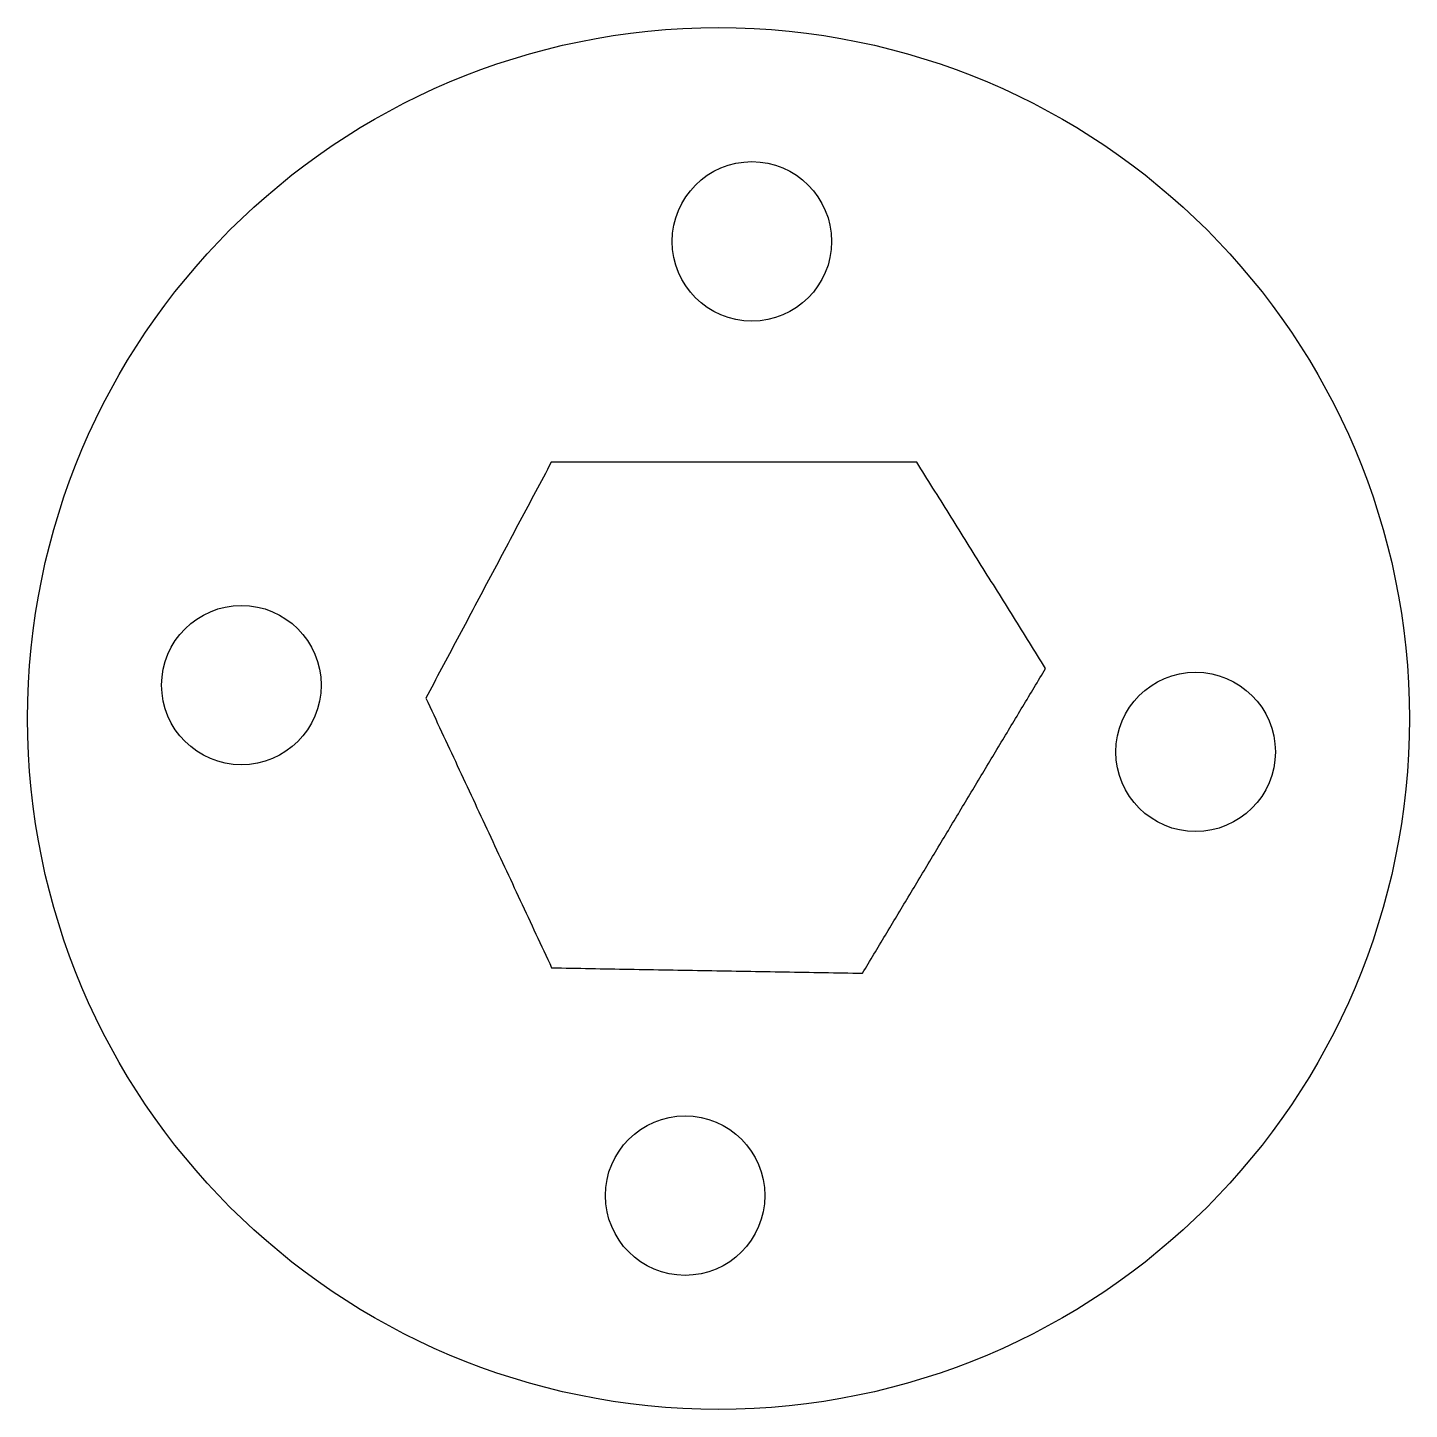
# Model space of a CAD drawing. Extents: x 122.5 to 174.5, y 79 to 131.
import ezdxf

# ---------------------------------------------------------------- set-up
doc = ezdxf.new("R2010")
doc.units = 0
doc.layers.add('View020', color=7, linetype='CONTINUOUS')

msp = doc.modelspace()

# ---------------------------------------------------------------- linework, layer by layer
at = {"layer": 'View020'}
for centre, radius in [((148.5, 105), 26), ((149.756, 122.956), 3), ((130.544, 106.256), 3), ((166.456, 103.744), 3), ((147.244, 87.0438), 3)]:
    msp.add_circle(centre, radius, dxfattribs=at)
for points in [[(142.206, 114.642), (137.487, 105.768)], [(155.966, 114.642), (142.206, 114.642)], [(160.812, 106.886), (155.966, 114.642)], [(153.919, 95.4128), (160.812, 106.886)], [(137.487, 105.768), (142.221, 95.617)], [(142.221, 95.617), (153.919, 95.4128)]]:
    msp.add_open_spline(points, degree=1, dxfattribs=at)

doc.saveas('drawing.dxf')
